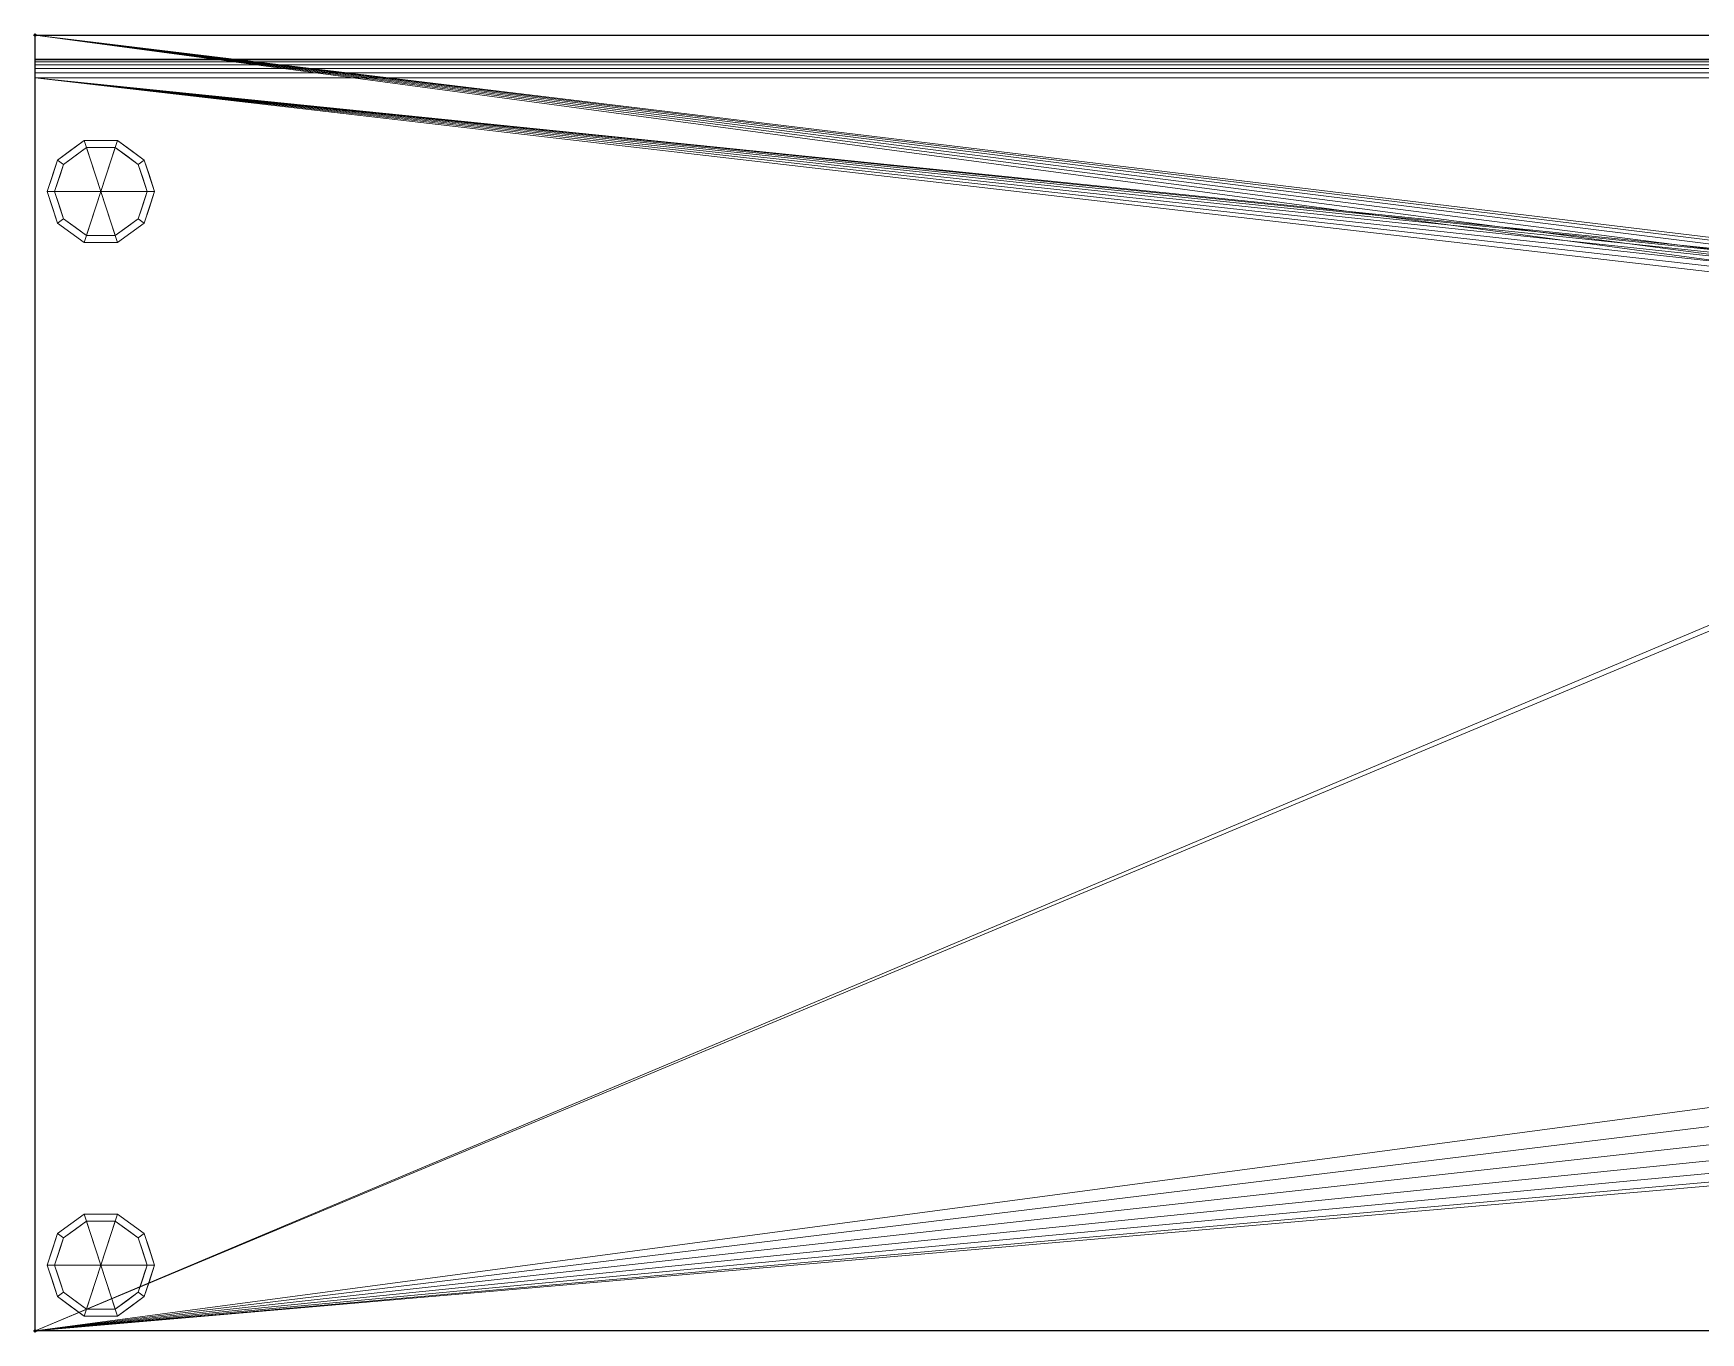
# Model space of a CAD drawing. Header units: millimetres. Extents: x -1 to 1801, y -701 to 1.
# Drawn here: x -1 to 900, y -701 to 1 of the extents above; entities that cross this region are included whole.
import ezdxf

# ---------------------------------------------------------------- set-up
doc = ezdxf.new("R2010")
doc.units = ezdxf.units.MM
doc.header["$PDMODE"] = 34
for name, color, linetype in [('IQ_200_2D', 1, 'Continuous'), ('IQ_200_3D', 1, 'Continuous'), ('IQ_204_2D', 7, 'Continuous'), ('IQ_INS_3D', 3, 'Continuous')]:
    doc.layers.add(name, color=color, linetype=linetype)

msp = doc.modelspace()

# ---------------------------------------------------------------- linework, layer by layer
at = {"layer": 'IQ_200_2D'}
for p, q in [((0, 0), (1800, 0)), ((0, -700), (0, 0)), ((1800, -700), (0, -700))]:
    msp.add_line(p, q, dxfattribs=at)
at = {"layer": 'IQ_204_2D'}
msp.add_line((0, -13), (1800, -13), dxfattribs=at)
at = {"layer": 'IQ_INS_3D'}
for p in [(0, 0), (0, -700)]:
    msp.add_point(p, dxfattribs=at)

# ---------------------------------------------------------------- meshes
at = {"layer": 'IQ_200_3D', "lineweight": 18}
mesh = msp.add_polyface(dxfattribs=at)
corners = [(0, -13, 1000), (0, 0, 1000), (0, 0, 850), (0, -700, 850), (0, -700, 900), (0, -23, 900), (0, -20.41, 900.34), (0, -18, 901.34), (0, -15.93, 902.93), (0, -14.34, 905), (0, -13.34, 907.41), (0, -13, 910)]
mesh.append_faces([[corners[k] for k in face] for face in [(6, 2, 5), (11, 2, 10)]], dxfattribs={"vtx0": -1, "vtx1": -1})
mesh.append_faces([[corners[k] for k in face] for face in [(2, 6, 7), (2, 7, 8)]], dxfattribs={"vtx0": -1, "vtx2": -1})
mesh.append_faces([[corners[k] for k in face] for face in [(9, 10, 2), (8, 9, 2)]], dxfattribs={"vtx1": -1, "vtx2": -1})
mesh.append_faces([[corners[k] for k in face] for face in [(3, 4, 5, 2)]], dxfattribs={"vtx2": -1})
mesh.append_faces([[corners[k] for k in face] for face in [(11, 0, 1, 2)]], dxfattribs={"vtx3": -1})
mesh = msp.add_polyface(dxfattribs=at)
corners = [(1800, 0, 850), (1800, -700, 850), (0, -700, 850), (0, 0, 850), (1275, -230, 850), (1275, -530, 850), (1276.87, -544.24, 850), (1282.37, -557.5, 850), (1291.11, -568.89, 850), (1302.5, -577.63, 850), (1315.76, -583.13, 850), (1330, -585, 850), (1630, -585, 850), (1644.24, -583.13, 850), (1657.5, -577.63, 850), (1668.89, -568.89, 850), (1677.63, -557.5, 850), (1683.13, -544.24, 850), (1685, -530, 850), (1685, -230, 850), (1683.13, -215.76, 850), (1677.63, -202.5, 850), (1668.89, -191.11, 850), (1657.5, -182.37, 850), (1644.24, -176.87, 850), (1630, -175, 850), (1330, -175, 850), (1315.76, -176.87, 850), (1302.5, -182.37, 850), (1291.11, -191.11, 850), (1282.37, -202.5, 850), (1276.87, -215.76, 850), (1284, -168, 850), (1283.45, -163.86, 850), (1281.86, -160, 850), (1279.31, -156.69, 850), (1276, -154.14, 850), (1272.14, -152.55, 850), (1268, -152, 850), (1263.86, -152.55, 850), (1260, -154.14, 850), (1256.69, -156.69, 850), (1254.14, -160, 850), (1252.55, -163.86, 850), (1252, -168, 850), (1252.55, -172.14, 850), (1254.14, -176, 850), (1256.69, -179.31, 850), (1260, -181.86, 850), (1263.86, -183.45, 850), (1268, -184, 850), (1272.14, -183.45, 850), (1276, -181.86, 850), (1279.31, -179.31, 850), (1281.86, -176, 850), (1283.45, -172.14, 850)]
mesh.append_faces([[corners[k] for k in face] for face in [(14, 1, 13), (18, 1, 17), (9, 2, 8), (23, 0, 22), (20, 0, 19), (42, 3, 41), (40, 3, 39), (38, 0, 37)]], dxfattribs={"vtx0": -1, "vtx1": -1})
mesh.append_faces([[corners[k] for k in face] for face in [(1, 14, 15), (1, 15, 16), (1, 18, 19, 0), (0, 23, 24), (33, 27, 28, 32), (34, 26, 27, 33), (28, 55, 32), (29, 52, 53), (30, 51, 52, 29), (4, 47, 48), (3, 44, 45, 2), (3, 42, 43)]], dxfattribs={"vtx0": -1, "vtx2": -1})
mesh.append_faces([[corners[k] for k in face] for face in [(0, 25, 26, 36), (2, 45, 46, 5)]], dxfattribs={"vtx0": -1, "vtx2": -1, "vtx3": -1})
mesh.append_faces([[corners[k] for k in face] for face in [(16, 17, 1), (12, 13, 1), (9, 10, 2), (7, 8, 2), (10, 11, 2), (21, 22, 0), (20, 21, 0), (24, 25, 0), (5, 6, 2), (53, 54, 29), (50, 51, 30), (6, 7, 2), (34, 35, 26), (36, 37, 0), (35, 36, 26), (43, 44, 3), (40, 41, 3)]], dxfattribs={"vtx1": -1, "vtx2": -1})
mesh.append_faces([[corners[k] for k in face] for face in [(11, 12, 1, 2), (54, 55, 28, 29), (4, 5, 46, 47), (30, 31, 49, 50), (31, 4, 48, 49), (38, 39, 3, 0)]], dxfattribs={"vtx1": -1, "vtx3": -1})
mesh = msp.add_polyface(dxfattribs=at)
corners = [(1800, 0, 850), (0, 0, 850), (0, 0, 1000), (1800, 0, 1000)]
mesh.append_faces([[corners[k] for k in face] for face in [(0, 1, 2, 3)]])
mesh = msp.add_polyface(dxfattribs=at)
corners = [(1800, 0, 1000), (0, 0, 1000), (0, -13, 1000), (1800, -13, 1000)]
mesh.append_faces([[corners[k] for k in face] for face in [(0, 1, 2, 3)]])
mesh = msp.add_polyface(dxfattribs=at)
corners = [(1800, -13, 1000), (0, -13, 1000), (0, -13, 910), (1800, -13, 910)]
mesh.append_faces([[corners[k] for k in face] for face in [(0, 1, 2, 3)]])
mesh = msp.add_polyface(dxfattribs=at)
corners = [(1800, -23, 900), (1800, -20.41, 900.34), (1800, -18, 901.34), (1800, -15.93, 902.93), (1800, -14.34, 905), (1800, -13.34, 907.41), (1800, -13, 910), (0, -13, 910), (0, -13.34, 907.41), (0, -14.34, 905), (0, -15.93, 902.93), (0, -18, 901.34), (0, -20.41, 900.34), (0, -23, 900)]
mesh.append_faces([[corners[k] for k in face] for face in [(9, 4, 5, 8), (4, 9, 10, 3), (12, 1, 2, 11), (3, 10, 11, 2)]], dxfattribs={"vtx0": -1, "vtx2": -1})
mesh.append_faces([[corners[k] for k in face] for face in [(13, 0, 1, 12)]], dxfattribs={"vtx2": -1})
mesh.append_faces([[corners[k] for k in face] for face in [(5, 6, 7, 8)]], dxfattribs={"vtx3": -1})
mesh = msp.add_polyface(dxfattribs=at)
corners = [(1800, -700, 900), (1800, -23, 900), (0, -23, 900), (0, -700, 900), (1275, -530, 900), (1275, -230, 900), (1276.87, -215.76, 900), (1282.37, -202.5, 900), (1291.11, -191.11, 900), (1302.5, -182.37, 900), (1315.76, -176.87, 900), (1330, -175, 900), (1630, -175, 900), (1644.24, -176.87, 900), (1657.5, -182.37, 900), (1668.89, -191.11, 900), (1677.63, -202.5, 900), (1683.13, -215.76, 900), (1685, -230, 900), (1685, -530, 900), (1683.13, -544.24, 900), (1677.63, -557.5, 900), (1668.89, -568.89, 900), (1657.5, -577.63, 900), (1644.24, -583.13, 900), (1630, -585, 900), (1330, -585, 900), (1315.76, -583.13, 900), (1302.5, -577.63, 900), (1291.11, -568.89, 900), (1282.37, -557.5, 900), (1276.87, -544.24, 900), (1252, -168, 900), (1252.55, -163.86, 900), (1254.14, -160, 900), (1256.69, -156.69, 900), (1260, -154.14, 900), (1263.86, -152.55, 900), (1268, -152, 900), (1272.14, -152.55, 900), (1276, -154.14, 900), (1279.31, -156.69, 900), (1281.86, -160, 900), (1283.45, -163.86, 900), (1284, -168, 900), (1283.45, -172.14, 900), (1281.86, -176, 900), (1279.31, -179.31, 900), (1276, -181.86, 900), (1272.14, -183.45, 900), (1268, -184, 900), (1263.86, -183.45, 900), (1260, -181.86, 900), (1256.69, -179.31, 900), (1254.14, -176, 900), (1252.55, -172.14, 900)]
mesh.append_faces([[corners[k] for k in face] for face in [(16, 1, 15), (21, 0, 20), (28, 3, 27), (47, 8, 46), (36, 2, 35), (35, 2, 34), (33, 2, 32), (49, 7, 48), (54, 5, 53), (50, 7, 49), (31, 3, 30)]], dxfattribs={"vtx0": -1, "vtx1": -1})
mesh.append_faces([[corners[k] for k in face] for face in [(1, 12, 13), (1, 13, 14), (1, 17, 18), (9, 45, 46, 8), (10, 42, 43, 9), (42, 10, 11, 41), (0, 21, 22), (0, 23, 24), (26, 3, 0, 25), (3, 26, 27), (2, 36, 37), (48, 7, 8, 47), (51, 6, 7, 50), (52, 5, 6, 51)]], dxfattribs={"vtx0": -1, "vtx2": -1})
mesh.append_faces([[corners[k] for k in face] for face in [(16, 17, 1), (14, 15, 1), (43, 44, 9), (44, 45, 9), (19, 20, 0), (22, 23, 0), (29, 30, 3), (28, 29, 3), (24, 25, 0), (37, 38, 2), (40, 41, 11), (39, 40, 1), (33, 34, 2), (31, 4, 3), (52, 53, 5), (54, 55, 3)]], dxfattribs={"vtx1": -1, "vtx2": -1})
mesh.append_faces([[corners[k] for k in face] for face in [(11, 12, 1, 40), (4, 5, 54, 3)]], dxfattribs={"vtx1": -1, "vtx2": -1, "vtx3": -1})
mesh.append_faces([[corners[k] for k in face] for face in [(18, 19, 0, 1), (38, 39, 1, 2), (55, 32, 2, 3)]], dxfattribs={"vtx1": -1, "vtx3": -1})
mesh = msp.add_polyface(dxfattribs=at)
corners = [(35.5, -84.5, 850), (64.5, -84.5, 850), (58.96, -67.45, 850), (44.46, -56.92, 850), (26.54, -56.92, 850), (12.04, -67.45, 850), (6.5, -84.5, 850)]
mesh.append_faces([[corners[k] for k in face] for face in [(0, 4, 5, 6)]], dxfattribs={"vtx0": -1})
mesh.append_faces([[corners[k] for k in face] for face in [(0, 3, 4)]], dxfattribs={"vtx0": -1, "vtx2": -1})
mesh.append_faces([[corners[k] for k in face] for face in [(0, 1, 2, 3)]], dxfattribs={"vtx3": -1})
mesh = msp.add_polyface(dxfattribs=at)
corners = [(6.5, -84.5, 850), (12.04, -67.45, 850), (26.54, -56.92, 850), (44.46, -56.92, 850), (58.96, -67.45, 850), (64.5, -84.5, 850), (64.5, -84.5, 75), (58.96, -67.45, 75), (44.46, -56.92, 75), (26.54, -56.92, 75), (12.04, -67.45, 75), (6.5, -84.5, 75), (61.51, -75.31, 850), (61.73, -75.98, 75), (51.71, -62.19, 850), (51.71, -62.19, 75), (35.5, -56.92, 850), (35.5, -56.92, 75), (19.29, -62.19, 850), (19.29, -62.19, 75), (9.49, -75.31, 850), (9.27, -75.98, 75)]
mesh.append_faces([[corners[k] for k in face] for face in [(13, 5, 6), (0, 21, 11)]], dxfattribs={"vtx0": -1})
mesh.append_faces([[corners[k] for k in face] for face in [(7, 12, 13), (5, 13, 12)]], dxfattribs={"vtx0": -1, "vtx1": -1})
mesh.append_faces([[corners[k] for k in face] for face in [(20, 10, 21), (14, 15, 8, 3), (4, 7, 15, 14), (7, 4, 12), (16, 17, 9, 2), (18, 19, 10, 1), (19, 18, 2, 9), (17, 16, 3, 8)]], dxfattribs={"vtx0": -1, "vtx2": -1})
mesh.append_faces([[corners[k] for k in face] for face in [(20, 1, 10), (0, 20, 21)]], dxfattribs={"vtx1": -1, "vtx2": -1})
mesh = msp.add_polyface(dxfattribs=at)
corners = [(6.5, -84.5, 75), (12.04, -67.45, 75), (26.54, -56.92, 75), (44.46, -56.92, 75), (58.96, -67.45, 75), (64.5, -84.5, 75), (60.5, -84.5, 75), (55.73, -69.81, 75), (43.23, -60.72, 75), (27.77, -60.72, 75), (15.27, -69.81, 75), (10.5, -84.5, 75)]
mesh.append_faces([[corners[k] for k in face] for face in [(10, 1, 2, 9)]], dxfattribs={"vtx0": -1, "vtx2": -1})
mesh.append_faces([[corners[k] for k in face] for face in [(6, 7, 4, 5)]], dxfattribs={"vtx1": -1})
mesh.append_faces([[corners[k] for k in face] for face in [(8, 9, 2, 3), (7, 8, 3, 4)]], dxfattribs={"vtx1": -1, "vtx3": -1})
mesh.append_faces([[corners[k] for k in face] for face in [(11, 0, 1, 10)]], dxfattribs={"vtx2": -1})
mesh = msp.add_polyface(dxfattribs=at)
corners = [(10.5, -84.5, 75), (15.27, -69.81, 75), (27.77, -60.72, 75), (43.23, -60.72, 75), (55.73, -69.81, 75), (60.5, -84.5, 75), (60.5, -84.5, 0), (55.73, -69.81, 0), (43.23, -60.72, 0), (27.77, -60.72, 0), (15.27, -69.81, 0), (10.5, -84.5, 0), (49.48, -65.26, 75), (49.48, -65.26, 0), (58.11, -77.15, 75), (58.11, -77.15, 0), (35.5, -60.72, 75), (35.5, -60.72, 0), (21.52, -65.26, 0), (21.52, -65.26, 75), (13.59, -75, 0), (12.89, -77.15, 75), (12.04, -79.75, 0)]
mesh.append_faces([[corners[k] for k in face] for face in [(15, 14, 5, 6)]], dxfattribs={"vtx0": -1})
mesh.append_faces([[corners[k] for k in face] for face in [(1, 20, 21), (21, 22, 0), (20, 1, 10)]], dxfattribs={"vtx0": -1, "vtx1": -1})
mesh.append_faces([[corners[k] for k in face] for face in [(14, 15, 7, 4), (21, 20, 22)]], dxfattribs={"vtx0": -1, "vtx2": -1})
mesh.append_faces([[corners[k] for k in face] for face in [(3, 12, 13, 8), (7, 13, 12, 4), (18, 10, 1, 19), (17, 9, 2, 16), (9, 18, 19, 2), (16, 3, 8, 17)]], dxfattribs={"vtx1": -1, "vtx3": -1})
mesh.append_faces([[corners[k] for k in face] for face in [(22, 11, 0)]], dxfattribs={"vtx2": -1})
mesh = msp.add_polyface(dxfattribs=at)
corners = [(10.5, -84.5, 0), (15.27, -69.81, 0), (27.77, -60.72, 0), (43.23, -60.72, 0), (55.73, -69.81, 0), (60.5, -84.5, 0), (35.5, -84.5, 0)]
mesh.append_faces([[corners[k] for k in face] for face in [(1, 2, 6, 0)]], dxfattribs={"vtx1": -1})
mesh.append_faces([[corners[k] for k in face] for face in [(2, 3, 6)]], dxfattribs={"vtx1": -1, "vtx2": -1})
mesh.append_faces([[corners[k] for k in face] for face in [(4, 5, 6, 3)]], dxfattribs={"vtx2": -1})
mesh = msp.add_polyface(dxfattribs=at)
corners = [(35.5, -84.5, 850), (6.5, -84.5, 850), (12.04, -101.55, 850), (26.54, -112.08, 850), (44.46, -112.08, 850), (58.96, -101.55, 850), (64.5, -84.5, 850)]
mesh.append_faces([[corners[k] for k in face] for face in [(0, 4, 5, 6)]], dxfattribs={"vtx0": -1})
mesh.append_faces([[corners[k] for k in face] for face in [(4, 0, 3)]], dxfattribs={"vtx0": -1, "vtx1": -1})
mesh.append_faces([[corners[k] for k in face] for face in [(0, 1, 2, 3)]], dxfattribs={"vtx3": -1})
mesh = msp.add_polyface(dxfattribs=at)
corners = [(64.5, -84.5, 850), (58.96, -101.55, 850), (44.46, -112.08, 850), (26.54, -112.08, 850), (12.04, -101.55, 850), (6.5, -84.5, 850), (6.5, -84.5, 75), (12.04, -101.55, 75), (26.54, -112.08, 75), (44.46, -112.08, 75), (58.96, -101.55, 75), (64.5, -84.5, 75), (9.49, -93.69, 75), (9.27, -93.02, 850), (19.29, -106.81, 850), (19.29, -106.81, 75), (35.5, -112.08, 850), (35.5, -112.08, 75), (51.71, -106.81, 850), (51.71, -106.81, 75), (61.51, -93.69, 850), (61.73, -93.02, 75)]
mesh.append_faces([[corners[k] for k in face] for face in [(6, 13, 5)]], dxfattribs={"vtx0": -1})
mesh.append_faces([[corners[k] for k in face] for face in [(7, 4, 12), (1, 10, 20)]], dxfattribs={"vtx0": -1, "vtx1": -1})
mesh.append_faces([[corners[k] for k in face] for face in [(14, 15, 8, 3), (4, 7, 15, 14), (12, 4, 13), (10, 1, 18, 19), (20, 10, 21), (2, 9, 19, 18), (9, 2, 16)]], dxfattribs={"vtx0": -1, "vtx2": -1})
mesh.append_faces([[corners[k] for k in face] for face in [(6, 12, 13), (0, 20, 21), (8, 17, 3)]], dxfattribs={"vtx1": -1, "vtx2": -1})
mesh.append_faces([[corners[k] for k in face] for face in [(17, 9, 16, 3)]], dxfattribs={"vtx1": -1, "vtx3": -1})
mesh.append_faces([[corners[k] for k in face] for face in [(21, 11, 0)]], dxfattribs={"vtx2": -1})
mesh = msp.add_polyface(dxfattribs=at)
corners = [(64.5, -84.5, 75), (58.96, -101.55, 75), (44.46, -112.08, 75), (26.54, -112.08, 75), (12.04, -101.55, 75), (6.5, -84.5, 75), (10.5, -84.5, 75), (15.27, -99.19, 75), (27.77, -108.28, 75), (43.23, -108.28, 75), (55.73, -99.19, 75), (60.5, -84.5, 75)]
mesh.append_faces([[corners[k] for k in face] for face in [(1, 10, 11, 0)]], dxfattribs={"vtx0": -1})
mesh.append_faces([[corners[k] for k in face] for face in [(3, 8, 9, 2), (2, 9, 10, 1)]], dxfattribs={"vtx0": -1, "vtx2": -1})
mesh.append_faces([[corners[k] for k in face] for face in [(3, 4, 7, 8)]], dxfattribs={"vtx1": -1, "vtx3": -1})
mesh.append_faces([[corners[k] for k in face] for face in [(4, 5, 6, 7)]], dxfattribs={"vtx3": -1})
mesh = msp.add_polyface(dxfattribs=at)
corners = [(60.5, -84.5, 75), (55.73, -99.19, 75), (43.23, -108.28, 75), (27.77, -108.28, 75), (15.27, -99.19, 75), (10.5, -84.5, 75), (10.5, -84.5, 0), (15.27, -99.19, 0), (27.77, -108.28, 0), (43.23, -108.28, 0), (55.73, -99.19, 0), (60.5, -84.5, 0), (13.59, -94, 75), (12.89, -91.85, 0), (21.52, -103.74, 0), (21.52, -103.74, 75), (35.5, -108.28, 75), (35.5, -108.28, 0), (49.48, -103.74, 0), (49.48, -103.74, 75), (57.41, -94, 0), (58.11, -91.85, 75), (12.04, -89.25, 75), (58.96, -89.25, 0)]
mesh.append_faces([[corners[k] for k in face] for face in [(7, 12, 13), (21, 23, 0), (1, 20, 21), (20, 1, 10)]], dxfattribs={"vtx0": -1, "vtx1": -1})
mesh.append_faces([[corners[k] for k in face] for face in [(13, 12, 22), (7, 4, 12), (21, 20, 23)]], dxfattribs={"vtx0": -1, "vtx2": -1})
mesh.append_faces([[corners[k] for k in face] for face in [(6, 13, 22)]], dxfattribs={"vtx1": -1, "vtx2": -1})
mesh.append_faces([[corners[k] for k in face] for face in [(15, 4, 7, 14), (3, 15, 14, 8), (17, 9, 2, 16), (19, 2, 9, 18), (18, 10, 1, 19), (16, 3, 8, 17)]], dxfattribs={"vtx1": -1, "vtx3": -1})
mesh.append_faces([[corners[k] for k in face] for face in [(22, 5, 6), (23, 11, 0)]], dxfattribs={"vtx2": -1})
mesh = msp.add_polyface(dxfattribs=at)
corners = [(60.5, -84.5, 0), (55.73, -99.19, 0), (43.23, -108.28, 0), (27.77, -108.28, 0), (15.27, -99.19, 0), (10.5, -84.5, 0), (35.5, -84.5, 0)]
mesh.append_faces([[corners[k] for k in face] for face in [(3, 6, 2)]], dxfattribs={"vtx0": -1, "vtx1": -1})
mesh.append_faces([[corners[k] for k in face] for face in [(1, 2, 6, 0)]], dxfattribs={"vtx1": -1})
mesh.append_faces([[corners[k] for k in face] for face in [(4, 5, 6, 3)]], dxfattribs={"vtx2": -1})
mesh = msp.add_polyface(dxfattribs=at)
corners = [(35.5, -664.5, 850), (64.5, -664.5, 850), (58.96, -647.45, 850), (44.46, -636.92, 850), (26.54, -636.92, 850), (12.04, -647.45, 850), (6.5, -664.5, 850)]
mesh.append_faces([[corners[k] for k in face] for face in [(0, 4, 5, 6)]], dxfattribs={"vtx0": -1})
mesh.append_faces([[corners[k] for k in face] for face in [(0, 3, 4)]], dxfattribs={"vtx0": -1, "vtx2": -1})
mesh.append_faces([[corners[k] for k in face] for face in [(0, 1, 2, 3)]], dxfattribs={"vtx3": -1})
mesh = msp.add_polyface(dxfattribs=at)
corners = [(6.5, -664.5, 850), (12.04, -647.45, 850), (26.54, -636.92, 850), (44.46, -636.92, 850), (58.96, -647.45, 850), (64.5, -664.5, 850), (64.5, -664.5, 75), (58.96, -647.45, 75), (44.46, -636.92, 75), (26.54, -636.92, 75), (12.04, -647.45, 75), (6.5, -664.5, 75), (61.51, -655.31, 850), (61.73, -655.98, 75), (51.71, -642.19, 850), (51.71, -642.19, 75), (35.5, -636.92, 850), (35.5, -636.92, 75), (19.29, -642.19, 850), (19.29, -642.19, 75), (9.49, -655.31, 850), (9.27, -655.98, 75)]
mesh.append_faces([[corners[k] for k in face] for face in [(13, 5, 6), (0, 21, 11)]], dxfattribs={"vtx0": -1})
mesh.append_faces([[corners[k] for k in face] for face in [(7, 12, 13), (5, 13, 12)]], dxfattribs={"vtx0": -1, "vtx1": -1})
mesh.append_faces([[corners[k] for k in face] for face in [(20, 10, 21), (14, 15, 8, 3), (4, 7, 15, 14), (7, 4, 12), (16, 17, 9, 2), (18, 19, 10, 1), (19, 18, 2, 9), (17, 16, 3, 8)]], dxfattribs={"vtx0": -1, "vtx2": -1})
mesh.append_faces([[corners[k] for k in face] for face in [(20, 1, 10), (0, 20, 21)]], dxfattribs={"vtx1": -1, "vtx2": -1})
mesh = msp.add_polyface(dxfattribs=at)
corners = [(6.5, -664.5, 75), (12.04, -647.45, 75), (26.54, -636.92, 75), (44.46, -636.92, 75), (58.96, -647.45, 75), (64.5, -664.5, 75), (60.5, -664.5, 75), (55.73, -649.81, 75), (43.23, -640.72, 75), (27.77, -640.72, 75), (15.27, -649.81, 75), (10.5, -664.5, 75)]
mesh.append_faces([[corners[k] for k in face] for face in [(10, 1, 2, 9)]], dxfattribs={"vtx0": -1, "vtx2": -1})
mesh.append_faces([[corners[k] for k in face] for face in [(6, 7, 4, 5)]], dxfattribs={"vtx1": -1})
mesh.append_faces([[corners[k] for k in face] for face in [(8, 9, 2, 3), (7, 8, 3, 4)]], dxfattribs={"vtx1": -1, "vtx3": -1})
mesh.append_faces([[corners[k] for k in face] for face in [(11, 0, 1, 10)]], dxfattribs={"vtx2": -1})
mesh = msp.add_polyface(dxfattribs=at)
corners = [(10.5, -664.5, 75), (15.27, -649.81, 75), (27.77, -640.72, 75), (43.23, -640.72, 75), (55.73, -649.81, 75), (60.5, -664.5, 75), (60.5, -664.5, 0), (55.73, -649.81, 0), (43.23, -640.72, 0), (27.77, -640.72, 0), (15.27, -649.81, 0), (10.5, -664.5, 0), (49.48, -645.26, 75), (49.48, -645.26, 0), (58.11, -657.15, 75), (58.11, -657.15, 0), (35.5, -640.72, 75), (35.5, -640.72, 0), (21.52, -645.26, 0), (21.52, -645.26, 75), (13.59, -655, 0), (12.89, -657.15, 75), (12.04, -659.75, 0)]
mesh.append_faces([[corners[k] for k in face] for face in [(15, 14, 5, 6)]], dxfattribs={"vtx0": -1})
mesh.append_faces([[corners[k] for k in face] for face in [(1, 20, 21), (21, 22, 0), (20, 1, 10)]], dxfattribs={"vtx0": -1, "vtx1": -1})
mesh.append_faces([[corners[k] for k in face] for face in [(14, 15, 7, 4), (21, 20, 22)]], dxfattribs={"vtx0": -1, "vtx2": -1})
mesh.append_faces([[corners[k] for k in face] for face in [(3, 12, 13, 8), (7, 13, 12, 4), (18, 10, 1, 19), (17, 9, 2, 16), (9, 18, 19, 2), (16, 3, 8, 17)]], dxfattribs={"vtx1": -1, "vtx3": -1})
mesh.append_faces([[corners[k] for k in face] for face in [(22, 11, 0)]], dxfattribs={"vtx2": -1})
mesh = msp.add_polyface(dxfattribs=at)
corners = [(10.5, -664.5, 0), (15.27, -649.81, 0), (27.77, -640.72, 0), (43.23, -640.72, 0), (55.73, -649.81, 0), (60.5, -664.5, 0), (35.5, -664.5, 0)]
mesh.append_faces([[corners[k] for k in face] for face in [(1, 2, 6, 0)]], dxfattribs={"vtx1": -1})
mesh.append_faces([[corners[k] for k in face] for face in [(2, 3, 6)]], dxfattribs={"vtx1": -1, "vtx2": -1})
mesh.append_faces([[corners[k] for k in face] for face in [(4, 5, 6, 3)]], dxfattribs={"vtx2": -1})
mesh = msp.add_polyface(dxfattribs=at)
corners = [(35.5, -664.5, 850), (6.5, -664.5, 850), (12.04, -681.55, 850), (26.54, -692.08, 850), (44.46, -692.08, 850), (58.96, -681.55, 850), (64.5, -664.5, 850)]
mesh.append_faces([[corners[k] for k in face] for face in [(0, 4, 5, 6)]], dxfattribs={"vtx0": -1})
mesh.append_faces([[corners[k] for k in face] for face in [(4, 0, 3)]], dxfattribs={"vtx0": -1, "vtx1": -1})
mesh.append_faces([[corners[k] for k in face] for face in [(0, 1, 2, 3)]], dxfattribs={"vtx3": -1})
mesh = msp.add_polyface(dxfattribs=at)
corners = [(64.5, -664.5, 850), (58.96, -681.55, 850), (44.46, -692.08, 850), (26.54, -692.08, 850), (12.04, -681.55, 850), (6.5, -664.5, 850), (6.5, -664.5, 75), (12.04, -681.55, 75), (26.54, -692.08, 75), (44.46, -692.08, 75), (58.96, -681.55, 75), (64.5, -664.5, 75), (9.49, -673.69, 75), (9.27, -673.02, 850), (19.29, -686.81, 850), (19.29, -686.81, 75), (35.5, -692.08, 850), (35.5, -692.08, 75), (51.71, -686.81, 850), (51.71, -686.81, 75), (61.51, -673.69, 850), (61.73, -673.02, 75)]
mesh.append_faces([[corners[k] for k in face] for face in [(6, 13, 5)]], dxfattribs={"vtx0": -1})
mesh.append_faces([[corners[k] for k in face] for face in [(7, 4, 12), (1, 10, 20)]], dxfattribs={"vtx0": -1, "vtx1": -1})
mesh.append_faces([[corners[k] for k in face] for face in [(14, 15, 8, 3), (4, 7, 15, 14), (12, 4, 13), (10, 1, 18, 19), (20, 10, 21), (2, 9, 19, 18), (9, 2, 16)]], dxfattribs={"vtx0": -1, "vtx2": -1})
mesh.append_faces([[corners[k] for k in face] for face in [(6, 12, 13), (0, 20, 21), (8, 17, 3)]], dxfattribs={"vtx1": -1, "vtx2": -1})
mesh.append_faces([[corners[k] for k in face] for face in [(17, 9, 16, 3)]], dxfattribs={"vtx1": -1, "vtx3": -1})
mesh.append_faces([[corners[k] for k in face] for face in [(21, 11, 0)]], dxfattribs={"vtx2": -1})
mesh = msp.add_polyface(dxfattribs=at)
corners = [(64.5, -664.5, 75), (58.96, -681.55, 75), (44.46, -692.08, 75), (26.54, -692.08, 75), (12.04, -681.55, 75), (6.5, -664.5, 75), (10.5, -664.5, 75), (15.27, -679.19, 75), (27.77, -688.28, 75), (43.23, -688.28, 75), (55.73, -679.19, 75), (60.5, -664.5, 75)]
mesh.append_faces([[corners[k] for k in face] for face in [(1, 10, 11, 0)]], dxfattribs={"vtx0": -1})
mesh.append_faces([[corners[k] for k in face] for face in [(3, 8, 9, 2), (2, 9, 10, 1)]], dxfattribs={"vtx0": -1, "vtx2": -1})
mesh.append_faces([[corners[k] for k in face] for face in [(3, 4, 7, 8)]], dxfattribs={"vtx1": -1, "vtx3": -1})
mesh.append_faces([[corners[k] for k in face] for face in [(4, 5, 6, 7)]], dxfattribs={"vtx3": -1})
mesh = msp.add_polyface(dxfattribs=at)
corners = [(60.5, -664.5, 75), (55.73, -679.19, 75), (43.23, -688.28, 75), (27.77, -688.28, 75), (15.27, -679.19, 75), (10.5, -664.5, 75), (10.5, -664.5, 0), (15.27, -679.19, 0), (27.77, -688.28, 0), (43.23, -688.28, 0), (55.73, -679.19, 0), (60.5, -664.5, 0), (13.59, -674, 75), (12.89, -671.85, 0), (21.52, -683.74, 0), (21.52, -683.74, 75), (35.5, -688.28, 75), (35.5, -688.28, 0), (49.48, -683.74, 0), (49.48, -683.74, 75), (57.41, -674, 0), (58.11, -671.85, 75), (12.04, -669.25, 75), (58.96, -669.25, 0)]
mesh.append_faces([[corners[k] for k in face] for face in [(7, 12, 13), (21, 23, 0), (1, 20, 21), (20, 1, 10)]], dxfattribs={"vtx0": -1, "vtx1": -1})
mesh.append_faces([[corners[k] for k in face] for face in [(13, 12, 22), (7, 4, 12), (21, 20, 23)]], dxfattribs={"vtx0": -1, "vtx2": -1})
mesh.append_faces([[corners[k] for k in face] for face in [(6, 13, 22)]], dxfattribs={"vtx1": -1, "vtx2": -1})
mesh.append_faces([[corners[k] for k in face] for face in [(15, 4, 7, 14), (3, 15, 14, 8), (17, 9, 2, 16), (19, 2, 9, 18), (18, 10, 1, 19), (16, 3, 8, 17)]], dxfattribs={"vtx1": -1, "vtx3": -1})
mesh.append_faces([[corners[k] for k in face] for face in [(22, 5, 6), (23, 11, 0)]], dxfattribs={"vtx2": -1})
mesh = msp.add_polyface(dxfattribs=at)
corners = [(60.5, -664.5, 0), (55.73, -679.19, 0), (43.23, -688.28, 0), (27.77, -688.28, 0), (15.27, -679.19, 0), (10.5, -664.5, 0), (35.5, -664.5, 0)]
mesh.append_faces([[corners[k] for k in face] for face in [(3, 6, 2)]], dxfattribs={"vtx0": -1, "vtx1": -1})
mesh.append_faces([[corners[k] for k in face] for face in [(1, 2, 6, 0)]], dxfattribs={"vtx1": -1})
mesh.append_faces([[corners[k] for k in face] for face in [(4, 5, 6, 3)]], dxfattribs={"vtx2": -1})
mesh = msp.add_polyface(dxfattribs=at)
corners = [(1800, -700, 900), (0, -700, 900), (0, -700, 850), (1800, -700, 850)]
mesh.append_faces([[corners[k] for k in face] for face in [(0, 1, 2, 3)]])

doc.saveas('drawing.dxf')
